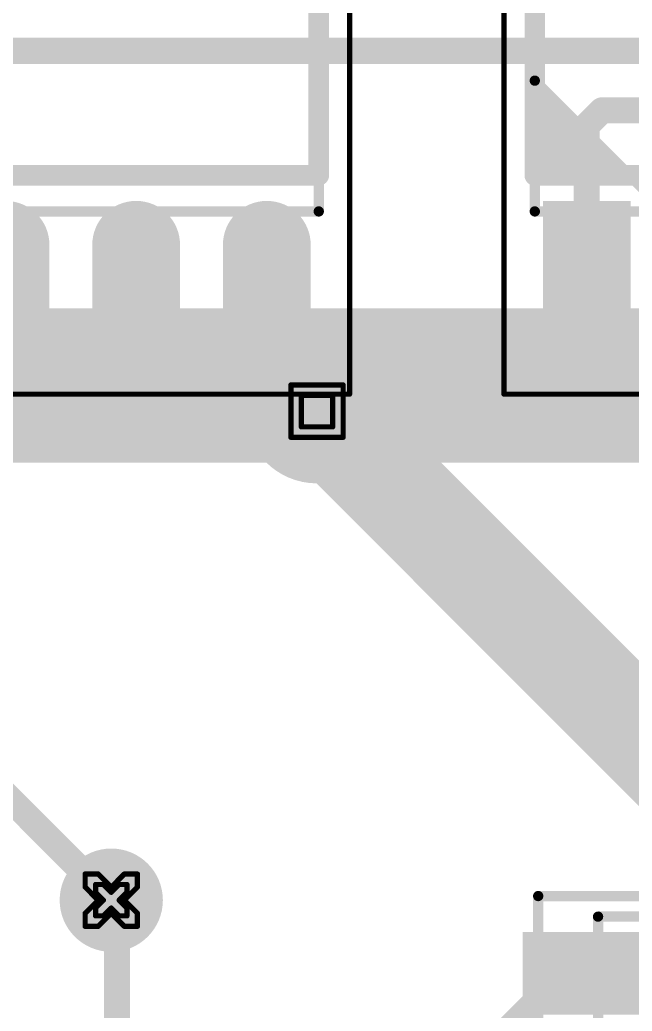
# Model space of a CAD drawing. Header units: millimetres. Extents: x 3219 to 51106, y -14166 to 2063.
# Drawn here: x 5642.09 to 5648.04, y 1790.03 to 1799.66 of the extents above; entities that cross this region are included whole.
import ezdxf

# ---------------------------------------------------------------- set-up
doc = ezdxf.new("R2010")
doc.units = ezdxf.units.MM
doc.layers.get('0').update_dxf_attribs({"lineweight": 53})
for name, color, linetype in [('Bottom Layer', 5, 'Continuous'), ('Bottom Solder', 6, 'Continuous'), ('Drill Drawing', 1, 'Continuous'), ('Mechanical 13', 56, 'Continuous'), ('Mechanical 15', 56, 'Continuous'), ('Top Layer', 1, 'Continuous'), ('Top Overlay', 2, 'Continuous'), ('Top Paste', 8, 'Continuous'), ('Top Solder', 216, 'Continuous')]:
    doc.layers.add(name, color=color, linetype=linetype)

# ---------------------------------------------------------------- blocks, each defined once
blk = doc.blocks.new('14_SOIC_97')
at = {"layer": 'Top Layer'}
blk.add_hatch(color=1, dxfattribs=at).paths.add_polyline_path([(-0.8, 0.3), (0.8, 0.3), (0.8, -0.3), (-0.8, -0.3)])
at = {"layer": 'Top Paste'}
blk.add_hatch(color=8, dxfattribs=at).paths.add_polyline_path([(-0.8, 0.3), (0.8, 0.3), (0.8, -0.3), (-0.8, -0.3)])
at = {"layer": 'Top Solder'}
blk.add_hatch(color=216, dxfattribs=at).paths.add_polyline_path([(-0.9016, 0.4016), (0.9016, 0.4016), (0.9016, -0.4016), (-0.9016, -0.4016)])
at = {"layer": 'Mechanical 13'}
for points in [[(-0.1683, -8.15, 0.1, 0.1, 0), (-0.1683, 0.5501, 0.1, 0.1, 0)], [(-0.1683, 0.5501, 0.1, 0.1, 0), (5.9685, 0.55, 0.1, 0.1, 0)]]:
    blk.add_lwpolyline(points, format="xyseb", dxfattribs=at)
blk.add_lwpolyline([(-0.1933, 0.5501, 0.05, 0.05, 1), (-0.1433, 0.5501, 0.05, 0.05, 1)], format="xyseb", close=True, dxfattribs=at)
blk.add_lwpolyline([(-0.1933, 0.5501, 0.05, 0.05, 1), (-0.1433, 0.5501, 0.05, 0.05, 1)], format="xyseb", close=True, dxfattribs=at)
at = {"layer": 'Mechanical 15'}
for points in [[(-0.75, -8.25, 0.1, 0.1, 0), (-0.75, 0.75, 0.1, 0.1, 0)], [(-0.75, 0.75, 0.1, 0.1, 0), (6.75, 0.75, 0.1, 0.1, 0)]]:
    blk.add_lwpolyline(points, format="xyseb", dxfattribs=at)
blk.add_lwpolyline([(-0.775, 0.75, 0.05, 0.05, 1), (-0.725, 0.75, 0.05, 0.05, 1)], format="xyseb", close=True, dxfattribs=at)
blk.add_lwpolyline([(-0.775, 0.75, 0.05, 0.05, 1), (-0.725, 0.75, 0.05, 0.05, 1)], format="xyseb", close=True, dxfattribs=at)
blk = doc.blocks.new('16_SOIC_102')
at = {"layer": 'Top Layer'}
blk.add_hatch(color=1, dxfattribs=at).paths.add_polyline_path([(-3.4745, 4.77), (-1.9495, 4.77), (-1.9495, 4.12), (-3.4745, 4.12)])
at = {"layer": 'Top Overlay'}
blk.add_hatch(color=2, dxfattribs=at).paths.add_polyline_path([(-1.56, 4.86), (-1.56, 4.14), (-0.84, 4.86)])
at = {"layer": 'Top Paste'}
blk.add_hatch(color=8, dxfattribs=at).paths.add_polyline_path([(-3.4745, 4.77), (-1.9495, 4.77), (-1.9495, 4.12), (-3.4745, 4.12)])
at = {"layer": 'Top Solder'}
blk.add_hatch(color=216, dxfattribs=at).paths.add_polyline_path([(-3.5761, 4.8716), (-1.8479, 4.8716), (-1.8479, 4.0184), (-3.5761, 4.0184)])
at = {"layer": 'Mechanical 13'}
for points in [[(-0.68, 4.95, 0.1, 0.1, 0), (-1.95, 3.68, 0.1, 0.1, 0)], [(-1.95, 4.95, 0.1, 0.1, 0), (-1.95, -4.95, 0.1, 0.1, 0)], [(-1.95, 4.95, 0.1, 0.1, 0), (1.95, 4.95, 0.1, 0.1, 0)]]:
    blk.add_lwpolyline(points, format="xyseb", dxfattribs=at)
for points in [[(-1.975, 4.95, 0.05, 0.05, 1), (-1.925, 4.95, 0.05, 0.05, 1)], [(-1.975, 4.95, 0.05, 0.05, 1), (-1.925, 4.95, 0.05, 0.05, 1)], [(-0.705, 4.95, 0.05, 0.05, 1), (-0.655, 4.95, 0.05, 0.05, 1)]]:
    blk.add_lwpolyline(points, format="xyseb", close=True, dxfattribs=at)
at = {"layer": 'Mechanical 15'}
for points in [[(-3.725, 5.25, 0.05, 0.05, 0), (-3.725, -5.25, 0.05, 0.05, 0)], [(-3.725, 5.25, 0.05, 0.05, 0), (3.725, 5.25, 0.05, 0.05, 0)]]:
    blk.add_lwpolyline(points, format="xyseb", dxfattribs=at)
blk.add_lwpolyline([(-3.7375, 5.25, 0.025, 0.025, 1), (-3.7125, 5.25, 0.025, 0.025, 1)], format="xyseb", close=True, dxfattribs=at)
blk.add_lwpolyline([(-3.7375, 5.25, 0.025, 0.025, 1), (-3.7125, 5.25, 0.025, 0.025, 1)], format="xyseb", close=True, dxfattribs=at)
at = {"layer": 'Top Overlay'}
for points in [[(-1.6, 4.95, 0.2, 0.2, 0), (-1.6, -4.95, 0.2, 0.2, 0)], [(-1.6, 4.95, 0.2, 0.2, 0), (1.6, 4.95, 0.2, 0.2, 0)]]:
    blk.add_lwpolyline(points, format="xyseb", dxfattribs=at)
blk.add_lwpolyline([(-1.65, 4.95, 0.1, 0.1, 1), (-1.55, 4.95, 0.1, 0.1, 1)], format="xyseb", close=True, dxfattribs=at)
blk.add_lwpolyline([(-1.65, 4.95, 0.1, 0.1, 1), (-1.55, 4.95, 0.1, 0.1, 1)], format="xyseb", close=True, dxfattribs=at)
blk = doc.blocks.new('16_SOIC_103')
at = {"layer": 'Top Layer'}
h = blk.add_hatch(color=1, dxfattribs=at)
edge = h.paths.add_edge_path()
edge.add_arc((-3.1495, -1.905), 0.325, 90, 270)
edge.add_line((-3.1495, -2.23), (-2.2745, -2.23))
edge.add_arc((-2.2745, -1.905), 0.325, 270, 450)
edge.add_line((-2.2745, -1.58), (-3.1495, -1.58))
h = blk.add_hatch(color=1, dxfattribs=at)
edge = h.paths.add_edge_path()
edge.add_arc((-3.1495, -3.175), 0.325, 90, 270)
edge.add_line((-3.1495, -3.5), (-2.2745, -3.5))
edge.add_arc((-2.2745, -3.175), 0.325, 270, 450)
edge.add_line((-2.2745, -2.85), (-3.1495, -2.85))
h = blk.add_hatch(color=1, dxfattribs=at)
edge = h.paths.add_edge_path()
edge.add_arc((-3.1495, -4.445), 0.325, 90, 270)
edge.add_line((-3.1495, -4.77), (-2.2745, -4.77))
edge.add_arc((-2.2745, -4.445), 0.325, 270, 450)
edge.add_line((-2.2745, -4.12), (-3.1495, -4.12))
at = {"layer": 'Top Paste'}
h = blk.add_hatch(color=8, dxfattribs=at)
edge = h.paths.add_edge_path()
edge.add_arc((-3.1495, -1.905), 0.325, 90, 270)
edge.add_line((-3.1495, -2.23), (-2.2745, -2.23))
edge.add_arc((-2.2745, -1.905), 0.325, 270, 450)
edge.add_line((-2.2745, -1.58), (-3.1495, -1.58))
h = blk.add_hatch(color=8, dxfattribs=at)
edge = h.paths.add_edge_path()
edge.add_arc((-3.1495, -3.175), 0.325, 90, 270)
edge.add_line((-3.1495, -3.5), (-2.2745, -3.5))
edge.add_arc((-2.2745, -3.175), 0.325, 270, 450)
edge.add_line((-2.2745, -2.85), (-3.1495, -2.85))
h = blk.add_hatch(color=8, dxfattribs=at)
edge = h.paths.add_edge_path()
edge.add_arc((-3.1495, -4.445), 0.325, 90, 270)
edge.add_line((-3.1495, -4.77), (-2.2745, -4.77))
edge.add_arc((-2.2745, -4.445), 0.325, 270, 450)
edge.add_line((-2.2745, -4.12), (-3.1495, -4.12))
at = {"layer": 'Top Solder'}
h = blk.add_hatch(color=216, dxfattribs=at)
edge = h.paths.add_edge_path()
edge.add_arc((-3.1495, -1.905), 0.4266, 90, 270)
edge.add_line((-3.1495, -2.3316), (-2.2745, -2.3316))
edge.add_arc((-2.2745, -1.905), 0.4266, 270, 450)
edge.add_line((-2.2745, -1.4784), (-3.1495, -1.4784))
h = blk.add_hatch(color=216, dxfattribs=at)
edge = h.paths.add_edge_path()
edge.add_arc((-3.1495, -3.175), 0.4266, 90, 270)
edge.add_line((-3.1495, -3.6016), (-2.2745, -3.6016))
edge.add_arc((-2.2745, -3.175), 0.4266, 270, 450)
edge.add_line((-2.2745, -2.7484), (-3.1495, -2.7484))
h = blk.add_hatch(color=216, dxfattribs=at)
edge = h.paths.add_edge_path()
edge.add_arc((-3.1495, -4.445), 0.4266, 90, 270)
edge.add_line((-3.1495, -4.8716), (-2.2745, -4.8716))
edge.add_arc((-2.2745, -4.445), 0.4266, 270, 450)
edge.add_line((-2.2745, -4.0184), (-3.1495, -4.0184))
at = {"layer": 'Mechanical 13'}
for points in [[(-1.95, 4.95, 0.1, 0.1, 0), (-1.95, -4.95, 0.1, 0.1, 0)], [(-1.95, -4.95, 0.1, 0.1, 0), (1.95, -4.95, 0.1, 0.1, 0)]]:
    blk.add_lwpolyline(points, format="xyseb", dxfattribs=at)
blk.add_lwpolyline([(-1.975, -4.95, 0.05, 0.05, 1), (-1.925, -4.95, 0.05, 0.05, 1)], format="xyseb", close=True, dxfattribs=at)
blk.add_lwpolyline([(-1.975, -4.95, 0.05, 0.05, 1), (-1.925, -4.95, 0.05, 0.05, 1)], format="xyseb", close=True, dxfattribs=at)
at = {"layer": 'Mechanical 15'}
for points in [[(-3.725, 5.25, 0.05, 0.05, 0), (-3.725, -5.25, 0.05, 0.05, 0)], [(-3.725, -5.25, 0.05, 0.05, 0), (3.725, -5.25, 0.05, 0.05, 0)]]:
    blk.add_lwpolyline(points, format="xyseb", dxfattribs=at)
blk.add_lwpolyline([(-3.7375, -5.25, 0.025, 0.025, 1), (-3.7125, -5.25, 0.025, 0.025, 1)], format="xyseb", close=True, dxfattribs=at)
blk.add_lwpolyline([(-3.7375, -5.25, 0.025, 0.025, 1), (-3.7125, -5.25, 0.025, 0.025, 1)], format="xyseb", close=True, dxfattribs=at)
at = {"layer": 'Top Overlay'}
for points in [[(-1.6, 4.95, 0.2, 0.2, 0), (-1.6, -4.95, 0.2, 0.2, 0)], [(-1.6, -4.95, 0.2, 0.2, 0), (1.6, -4.95, 0.2, 0.2, 0)]]:
    blk.add_lwpolyline(points, format="xyseb", dxfattribs=at)
blk.add_lwpolyline([(-1.65, -4.95, 0.1, 0.1, 1), (-1.55, -4.95, 0.1, 0.1, 1)], format="xyseb", close=True, dxfattribs=at)
blk.add_lwpolyline([(-1.65, -4.95, 0.1, 0.1, 1), (-1.55, -4.95, 0.1, 0.1, 1)], format="xyseb", close=True, dxfattribs=at)

msp = doc.modelspace()

# ---------------------------------------------------------------- hatches: boundary and pattern name
at = {"layer": 'Bottom Layer'}
h = msp.add_hatch(color=5, dxfattribs=at)
edge = h.paths.add_edge_path()
edge.add_arc((5644.9785, 1795.8581), 0.6, 0, 360)
h = msp.add_hatch(color=5, dxfattribs=at)
edge = h.paths.add_edge_path()
edge.add_arc((5642.9785, 1791.1081), 0.4, 0, 360)
at = {"layer": 'Bottom Solder'}
h = msp.add_hatch(color=6, dxfattribs=at)
edge = h.paths.add_edge_path()
edge.add_arc((5644.9785, 1795.8581), 0.7016, 0, 360)
h = msp.add_hatch(color=6, dxfattribs=at)
edge = h.paths.add_edge_path()
edge.add_arc((5642.9785, 1791.1081), 0.5016, 0, 360)
at = {"layer": 'Top Layer'}
h = msp.add_hatch(color=1, dxfattribs=at)
edge = h.paths.add_edge_path()
edge.add_arc((5644.9785, 1795.8581), 0.6, 0, 360)
h = msp.add_hatch(color=1, dxfattribs=at)
edge = h.paths.add_edge_path()
edge.add_arc((5642.9785, 1791.1081), 0.4, 0, 360)
at = {"layer": 'Top Solder'}
h = msp.add_hatch(color=216, dxfattribs=at)
edge = h.paths.add_edge_path()
edge.add_arc((5644.9785, 1795.8581), 0.7016, 0, 360)
h = msp.add_hatch(color=216, dxfattribs=at)
edge = h.paths.add_edge_path()
edge.add_arc((5642.9785, 1791.1081), 0.5016, 0, 360)

# ---------------------------------------------------------------- linework, layer by layer
at = {"layer": 'Bottom Layer'}
for points in [[(5632.9785, 1796.1081, 1.5, 1.5, 0), (5656.7285, 1796.1081, 1.5, 1.5, 0)], [(5641.4035, 1792.6831, 0.254, 0.254, 0), (5642.9785, 1791.1081, 0.254, 0.254, 0)]]:
    msp.add_lwpolyline(points, format="xyseb", dxfattribs=at)
msp.add_lwpolyline([(5642.915, 1791.1081, 0.127, 0.127, 1), (5643.042, 1791.1081, 0.127, 0.127, 1)], format="xyseb", close=True, dxfattribs=at)
at = {"layer": 'Drill Drawing'}
for points in [[(5644.7245, 1796.1121, 0.0508, 0.0508, 0), (5645.2325, 1796.1121, 0.0508, 0.0508, 0)], [(5644.7245, 1795.6041, 0.0508, 0.0508, 0), (5644.7245, 1796.1121, 0.0508, 0.0508, 0)], [(5645.2325, 1795.6041, 0.0508, 0.0508, 0), (5645.2325, 1796.1121, 0.0508, 0.0508, 0)], [(5644.8261, 1796.0105, 0.0508, 0.0508, 0), (5645.1309, 1796.0105, 0.0508, 0.0508, 0)], [(5644.8261, 1795.7057, 0.0508, 0.0508, 0), (5644.8261, 1796.0105, 0.0508, 0.0508, 0)], [(5645.1309, 1795.7057, 0.0508, 0.0508, 0), (5645.1309, 1796.0105, 0.0508, 0.0508, 0)], [(5644.8261, 1795.7057, 0.0508, 0.0508, 0), (5645.1309, 1795.7057, 0.0508, 0.0508, 0)], [(5644.7245, 1795.6041, 0.0508, 0.0508, 0), (5645.2325, 1795.6041, 0.0508, 0.0508, 0)], [(5642.7245, 1791.2351, 0.0508, 0.0508, 0), (5642.7245, 1791.3621, 0.0508, 0.0508, 0)], [(5642.7245, 1791.3621, 0.0508, 0.0508, 0), (5642.8515, 1791.3621, 0.0508, 0.0508, 0)], [(5642.8515, 1791.3621, 0.0508, 0.0508, 0), (5642.9785, 1791.2351, 0.0508, 0.0508, 0)], [(5642.9785, 1791.2351, 0.0508, 0.0508, 0), (5643.1055, 1791.3621, 0.0508, 0.0508, 0)], [(5643.1055, 1791.3621, 0.0508, 0.0508, 0), (5643.2325, 1791.3621, 0.0508, 0.0508, 0)], [(5643.2325, 1791.2351, 0.0508, 0.0508, 0), (5643.2325, 1791.3621, 0.0508, 0.0508, 0)], [(5642.7245, 1791.2351, 0.0508, 0.0508, 0), (5642.8515, 1791.1081, 0.0508, 0.0508, 0)], [(5642.8261, 1791.1843, 0.0508, 0.0508, 0), (5642.8261, 1791.2605, 0.0508, 0.0508, 0)], [(5642.8261, 1791.2605, 0.0508, 0.0508, 0), (5642.9023, 1791.2605, 0.0508, 0.0508, 0)], [(5642.9023, 1791.2605, 0.0508, 0.0508, 0), (5642.9785, 1791.1843, 0.0508, 0.0508, 0)], [(5642.9785, 1791.1843, 0.0508, 0.0508, 0), (5643.0547, 1791.2605, 0.0508, 0.0508, 0)], [(5643.0547, 1791.2605, 0.0508, 0.0508, 0), (5643.1309, 1791.2605, 0.0508, 0.0508, 0)], [(5643.1055, 1791.1081, 0.0508, 0.0508, 0), (5643.2325, 1791.2351, 0.0508, 0.0508, 0)], [(5643.1309, 1791.1843, 0.0508, 0.0508, 0), (5643.1309, 1791.2605, 0.0508, 0.0508, 0)], [(5642.7245, 1790.9811, 0.0508, 0.0508, 0), (5642.8515, 1791.1081, 0.0508, 0.0508, 0)], [(5642.8261, 1791.1843, 0.0508, 0.0508, 0), (5642.9023, 1791.1081, 0.0508, 0.0508, 0)], [(5642.8261, 1791.0319, 0.0508, 0.0508, 0), (5642.9023, 1791.1081, 0.0508, 0.0508, 0)], [(5643.0547, 1791.1081, 0.0508, 0.0508, 0), (5643.1309, 1791.1843, 0.0508, 0.0508, 0)], [(5643.0547, 1791.1081, 0.0508, 0.0508, 0), (5643.1309, 1791.0319, 0.0508, 0.0508, 0)], [(5643.1055, 1791.1081, 0.0508, 0.0508, 0), (5643.2325, 1790.9811, 0.0508, 0.0508, 0)], [(5642.8261, 1790.9557, 0.0508, 0.0508, 0), (5642.8261, 1791.0319, 0.0508, 0.0508, 0)], [(5642.9023, 1790.9557, 0.0508, 0.0508, 0), (5642.9785, 1791.0319, 0.0508, 0.0508, 0)], [(5642.9785, 1791.0319, 0.0508, 0.0508, 0), (5643.0547, 1790.9557, 0.0508, 0.0508, 0)], [(5643.1309, 1790.9557, 0.0508, 0.0508, 0), (5643.1309, 1791.0319, 0.0508, 0.0508, 0)], [(5642.7245, 1790.8541, 0.0508, 0.0508, 0), (5642.7245, 1790.9811, 0.0508, 0.0508, 0)], [(5642.8261, 1790.9557, 0.0508, 0.0508, 0), (5642.9023, 1790.9557, 0.0508, 0.0508, 0)], [(5642.8515, 1790.8541, 0.0508, 0.0508, 0), (5642.9785, 1790.9811, 0.0508, 0.0508, 0)], [(5642.9785, 1790.9811, 0.0508, 0.0508, 0), (5643.1055, 1790.8541, 0.0508, 0.0508, 0)], [(5643.0547, 1790.9557, 0.0508, 0.0508, 0), (5643.1309, 1790.9557, 0.0508, 0.0508, 0)], [(5643.2325, 1790.8541, 0.0508, 0.0508, 0), (5643.2325, 1790.9811, 0.0508, 0.0508, 0)], [(5642.7245, 1790.8541, 0.0508, 0.0508, 0), (5642.8515, 1790.8541, 0.0508, 0.0508, 0)], [(5643.1055, 1790.8541, 0.0508, 0.0508, 0), (5643.2325, 1790.8541, 0.0508, 0.0508, 0)]]:
    msp.add_lwpolyline(points, format="xyseb", dxfattribs=at)
for points in [[(5644.7118, 1796.1121, 0.0254, 0.0254, 1), (5644.7372, 1796.1121, 0.0254, 0.0254, 1)], [(5644.7118, 1796.1121, 0.0254, 0.0254, 1), (5644.7372, 1796.1121, 0.0254, 0.0254, 1)], [(5645.2198, 1796.1121, 0.0254, 0.0254, 1), (5645.2452, 1796.1121, 0.0254, 0.0254, 1)], [(5645.2198, 1796.1121, 0.0254, 0.0254, 1), (5645.2452, 1796.1121, 0.0254, 0.0254, 1)], [(5644.8134, 1796.0105, 0.0254, 0.0254, 1), (5644.8388, 1796.0105, 0.0254, 0.0254, 1)], [(5644.8134, 1796.0105, 0.0254, 0.0254, 1), (5644.8388, 1796.0105, 0.0254, 0.0254, 1)], [(5645.1182, 1796.0105, 0.0254, 0.0254, 1), (5645.1436, 1796.0105, 0.0254, 0.0254, 1)], [(5645.1182, 1796.0105, 0.0254, 0.0254, 1), (5645.1436, 1796.0105, 0.0254, 0.0254, 1)], [(5644.8134, 1795.7057, 0.0254, 0.0254, 1), (5644.8388, 1795.7057, 0.0254, 0.0254, 1)], [(5644.8134, 1795.7057, 0.0254, 0.0254, 1), (5644.8388, 1795.7057, 0.0254, 0.0254, 1)], [(5645.1182, 1795.7057, 0.0254, 0.0254, 1), (5645.1436, 1795.7057, 0.0254, 0.0254, 1)], [(5645.1182, 1795.7057, 0.0254, 0.0254, 1), (5645.1436, 1795.7057, 0.0254, 0.0254, 1)], [(5644.7118, 1795.6041, 0.0254, 0.0254, 1), (5644.7372, 1795.6041, 0.0254, 0.0254, 1)], [(5644.7118, 1795.6041, 0.0254, 0.0254, 1), (5644.7372, 1795.6041, 0.0254, 0.0254, 1)], [(5645.2198, 1795.6041, 0.0254, 0.0254, 1), (5645.2452, 1795.6041, 0.0254, 0.0254, 1)], [(5645.2198, 1795.6041, 0.0254, 0.0254, 1), (5645.2452, 1795.6041, 0.0254, 0.0254, 1)], [(5642.7118, 1791.3621, 0.0254, 0.0254, 1), (5642.7372, 1791.3621, 0.0254, 0.0254, 1)], [(5642.7118, 1791.3621, 0.0254, 0.0254, 1), (5642.7372, 1791.3621, 0.0254, 0.0254, 1)], [(5642.8388, 1791.3621, 0.0254, 0.0254, 1), (5642.8642, 1791.3621, 0.0254, 0.0254, 1)], [(5642.8388, 1791.3621, 0.0254, 0.0254, 1), (5642.8642, 1791.3621, 0.0254, 0.0254, 1)], [(5643.0928, 1791.3621, 0.0254, 0.0254, 1), (5643.1182, 1791.3621, 0.0254, 0.0254, 1)], [(5643.0928, 1791.3621, 0.0254, 0.0254, 1), (5643.1182, 1791.3621, 0.0254, 0.0254, 1)], [(5643.2198, 1791.3621, 0.0254, 0.0254, 1), (5643.2452, 1791.3621, 0.0254, 0.0254, 1)], [(5643.2198, 1791.3621, 0.0254, 0.0254, 1), (5643.2452, 1791.3621, 0.0254, 0.0254, 1)], [(5642.7118, 1791.2351, 0.0254, 0.0254, 1), (5642.7372, 1791.2351, 0.0254, 0.0254, 1)], [(5642.7118, 1791.2351, 0.0254, 0.0254, 1), (5642.7372, 1791.2351, 0.0254, 0.0254, 1)], [(5642.8134, 1791.2605, 0.0254, 0.0254, 1), (5642.8388, 1791.2605, 0.0254, 0.0254, 1)], [(5642.8134, 1791.2605, 0.0254, 0.0254, 1), (5642.8388, 1791.2605, 0.0254, 0.0254, 1)], [(5642.8896, 1791.2605, 0.0254, 0.0254, 1), (5642.915, 1791.2605, 0.0254, 0.0254, 1)], [(5642.8896, 1791.2605, 0.0254, 0.0254, 1), (5642.915, 1791.2605, 0.0254, 0.0254, 1)], [(5642.9658, 1791.2351, 0.0254, 0.0254, 1), (5642.9912, 1791.2351, 0.0254, 0.0254, 1)], [(5642.9658, 1791.2351, 0.0254, 0.0254, 1), (5642.9912, 1791.2351, 0.0254, 0.0254, 1)], [(5643.042, 1791.2605, 0.0254, 0.0254, 1), (5643.0674, 1791.2605, 0.0254, 0.0254, 1)], [(5643.042, 1791.2605, 0.0254, 0.0254, 1), (5643.0674, 1791.2605, 0.0254, 0.0254, 1)], [(5643.1182, 1791.2605, 0.0254, 0.0254, 1), (5643.1436, 1791.2605, 0.0254, 0.0254, 1)], [(5643.1182, 1791.2605, 0.0254, 0.0254, 1), (5643.1436, 1791.2605, 0.0254, 0.0254, 1)], [(5643.2198, 1791.2351, 0.0254, 0.0254, 1), (5643.2452, 1791.2351, 0.0254, 0.0254, 1)], [(5643.2198, 1791.2351, 0.0254, 0.0254, 1), (5643.2452, 1791.2351, 0.0254, 0.0254, 1)], [(5642.8134, 1791.1843, 0.0254, 0.0254, 1), (5642.8388, 1791.1843, 0.0254, 0.0254, 1)], [(5642.8134, 1791.1843, 0.0254, 0.0254, 1), (5642.8388, 1791.1843, 0.0254, 0.0254, 1)], [(5642.8388, 1791.1081, 0.0254, 0.0254, 1), (5642.8642, 1791.1081, 0.0254, 0.0254, 1)], [(5642.8388, 1791.1081, 0.0254, 0.0254, 1), (5642.8642, 1791.1081, 0.0254, 0.0254, 1)], [(5642.8896, 1791.1081, 0.0254, 0.0254, 1), (5642.915, 1791.1081, 0.0254, 0.0254, 1)], [(5642.8896, 1791.1081, 0.0254, 0.0254, 1), (5642.915, 1791.1081, 0.0254, 0.0254, 1)], [(5642.9658, 1791.1843, 0.0254, 0.0254, 1), (5642.9912, 1791.1843, 0.0254, 0.0254, 1)], [(5642.9658, 1791.1843, 0.0254, 0.0254, 1), (5642.9912, 1791.1843, 0.0254, 0.0254, 1)], [(5643.042, 1791.1081, 0.0254, 0.0254, 1), (5643.0674, 1791.1081, 0.0254, 0.0254, 1)], [(5643.042, 1791.1081, 0.0254, 0.0254, 1), (5643.0674, 1791.1081, 0.0254, 0.0254, 1)], [(5643.0928, 1791.1081, 0.0254, 0.0254, 1), (5643.1182, 1791.1081, 0.0254, 0.0254, 1)], [(5643.0928, 1791.1081, 0.0254, 0.0254, 1), (5643.1182, 1791.1081, 0.0254, 0.0254, 1)], [(5643.1182, 1791.1843, 0.0254, 0.0254, 1), (5643.1436, 1791.1843, 0.0254, 0.0254, 1)], [(5643.1182, 1791.1843, 0.0254, 0.0254, 1), (5643.1436, 1791.1843, 0.0254, 0.0254, 1)], [(5642.8134, 1791.0319, 0.0254, 0.0254, 1), (5642.8388, 1791.0319, 0.0254, 0.0254, 1)], [(5642.8134, 1791.0319, 0.0254, 0.0254, 1), (5642.8388, 1791.0319, 0.0254, 0.0254, 1)], [(5642.9658, 1791.0319, 0.0254, 0.0254, 1), (5642.9912, 1791.0319, 0.0254, 0.0254, 1)], [(5642.9658, 1791.0319, 0.0254, 0.0254, 1), (5642.9912, 1791.0319, 0.0254, 0.0254, 1)], [(5643.1182, 1791.0319, 0.0254, 0.0254, 1), (5643.1436, 1791.0319, 0.0254, 0.0254, 1)], [(5643.1182, 1791.0319, 0.0254, 0.0254, 1), (5643.1436, 1791.0319, 0.0254, 0.0254, 1)], [(5642.7118, 1790.9811, 0.0254, 0.0254, 1), (5642.7372, 1790.9811, 0.0254, 0.0254, 1)], [(5642.7118, 1790.9811, 0.0254, 0.0254, 1), (5642.7372, 1790.9811, 0.0254, 0.0254, 1)], [(5642.8134, 1790.9557, 0.0254, 0.0254, 1), (5642.8388, 1790.9557, 0.0254, 0.0254, 1)], [(5642.8134, 1790.9557, 0.0254, 0.0254, 1), (5642.8388, 1790.9557, 0.0254, 0.0254, 1)], [(5642.8896, 1790.9557, 0.0254, 0.0254, 1), (5642.915, 1790.9557, 0.0254, 0.0254, 1)], [(5642.8896, 1790.9557, 0.0254, 0.0254, 1), (5642.915, 1790.9557, 0.0254, 0.0254, 1)], [(5642.9658, 1790.9811, 0.0254, 0.0254, 1), (5642.9912, 1790.9811, 0.0254, 0.0254, 1)], [(5642.9658, 1790.9811, 0.0254, 0.0254, 1), (5642.9912, 1790.9811, 0.0254, 0.0254, 1)], [(5643.042, 1790.9557, 0.0254, 0.0254, 1), (5643.0674, 1790.9557, 0.0254, 0.0254, 1)], [(5643.042, 1790.9557, 0.0254, 0.0254, 1), (5643.0674, 1790.9557, 0.0254, 0.0254, 1)], [(5643.1182, 1790.9557, 0.0254, 0.0254, 1), (5643.1436, 1790.9557, 0.0254, 0.0254, 1)], [(5643.1182, 1790.9557, 0.0254, 0.0254, 1), (5643.1436, 1790.9557, 0.0254, 0.0254, 1)], [(5643.2198, 1790.9811, 0.0254, 0.0254, 1), (5643.2452, 1790.9811, 0.0254, 0.0254, 1)], [(5643.2198, 1790.9811, 0.0254, 0.0254, 1), (5643.2452, 1790.9811, 0.0254, 0.0254, 1)], [(5642.7118, 1790.8541, 0.0254, 0.0254, 1), (5642.7372, 1790.8541, 0.0254, 0.0254, 1)], [(5642.7118, 1790.8541, 0.0254, 0.0254, 1), (5642.7372, 1790.8541, 0.0254, 0.0254, 1)], [(5642.8388, 1790.8541, 0.0254, 0.0254, 1), (5642.8642, 1790.8541, 0.0254, 0.0254, 1)], [(5642.8388, 1790.8541, 0.0254, 0.0254, 1), (5642.8642, 1790.8541, 0.0254, 0.0254, 1)], [(5643.0928, 1790.8541, 0.0254, 0.0254, 1), (5643.1182, 1790.8541, 0.0254, 0.0254, 1)], [(5643.0928, 1790.8541, 0.0254, 0.0254, 1), (5643.1182, 1790.8541, 0.0254, 0.0254, 1)], [(5643.2198, 1790.8541, 0.0254, 0.0254, 1), (5643.2452, 1790.8541, 0.0254, 0.0254, 1)], [(5643.2198, 1790.8541, 0.0254, 0.0254, 1), (5643.2452, 1790.8541, 0.0254, 0.0254, 1)]]:
    msp.add_lwpolyline(points, format="xyseb", close=True, dxfattribs=at)
at = {"layer": 'Top Layer'}
for points in [[(5628.675, 1799.3581, 0.254, 0.254, 0), (5658.5232, 1799.3581, 0.254, 0.254, 0)], [(5647.6005, 1798.6313, 0.254, 0.254, 0), (5647.7493, 1798.7801, 0.254, 0.254, 0)], [(5647.7493, 1798.7801, 0.254, 0.254, 0), (5658.3827, 1798.7801, 0.254, 0.254, 0)], [(5647.6005, 1797.0361, 0.254, 0.254, 0), (5647.6005, 1798.6313, 0.254, 0.254, 0)], [(5644.7285, 1796.1081, 1, 1, 0), (5644.9785, 1795.8581, 1, 1, 0)], [(5644.9785, 1795.8581, 1, 1, 0), (5648.5785, 1792.2581, 1, 1, 0)], [(5642.9785, 1791.1081, 0.254, 0.254, 0), (5643.0335, 1791.0531, 0.254, 0.254, 0)], [(5643.0335, 1789.1381, 0.254, 0.254, 0), (5643.0335, 1791.0531, 0.254, 0.254, 0)], [(5646.3785, 1789.3981, 0.254, 0.254, 0), (5647.3785, 1790.3981, 0.254, 0.254, 0)], [(5647.3785, 1790.3981, 0.254, 0.254, 0), (5647.8785, 1790.3981, 0.254, 0.254, 0)], [(5647.8785, 1790.3981, 0.254, 0.254, 0), (5651.5397, 1790.3981, 0.254, 0.254, 0)]]:
    msp.add_lwpolyline(points, format="xyseb", dxfattribs=at)
for points in [[(5647.6858, 1798.7801, 0.127, 0.127, 1), (5647.8128, 1798.7801, 0.127, 0.127, 1)], [(5647.6858, 1798.7801, 0.127, 0.127, 1), (5647.8128, 1798.7801, 0.127, 0.127, 1)], [(5647.537, 1798.6313, 0.127, 0.127, 1), (5647.664, 1798.6313, 0.127, 0.127, 1)], [(5647.537, 1798.6313, 0.127, 0.127, 1), (5647.664, 1798.6313, 0.127, 0.127, 1)], [(5647.537, 1797.0361, 0.127, 0.127, 1), (5647.664, 1797.0361, 0.127, 0.127, 1)], [(5644.4785, 1796.1081, 0.5, 0.5, 1), (5644.9785, 1796.1081, 0.5, 0.5, 1)], [(5644.7285, 1795.8581, 0.5, 0.5, 1), (5645.2285, 1795.8581, 0.5, 0.5, 1)], [(5644.7285, 1795.8581, 0.5, 0.5, 1), (5645.2285, 1795.8581, 0.5, 0.5, 1)], [(5642.915, 1791.1081, 0.127, 0.127, 1), (5643.042, 1791.1081, 0.127, 0.127, 1)], [(5642.97, 1791.0531, 0.127, 0.127, 1), (5643.097, 1791.0531, 0.127, 0.127, 1)], [(5642.97, 1791.0531, 0.127, 0.127, 1), (5643.097, 1791.0531, 0.127, 0.127, 1)], [(5647.315, 1790.3981, 0.127, 0.127, 1), (5647.442, 1790.3981, 0.127, 0.127, 1)], [(5647.315, 1790.3981, 0.127, 0.127, 1), (5647.442, 1790.3981, 0.127, 0.127, 1)], [(5647.815, 1790.3981, 0.127, 0.127, 1), (5647.942, 1790.3981, 0.127, 0.127, 1)], [(5647.815, 1790.3981, 0.127, 0.127, 1), (5647.942, 1790.3981, 0.127, 0.127, 1)]]:
    msp.add_lwpolyline(points, format="xyseb", close=True, dxfattribs=at)

# ---------------------------------------------------------------- block references
at = {"rotation": 90}
for name, p in [('16_SOIC_103', (5640.0455, 1799.7481)), ('16_SOIC_102', (5652.0455, 1799.7481))]:
    msp.add_blockref(name, p, dxfattribs=at)
msp.add_blockref('14_SOIC_97', (5647.8785, 1790.3981))

doc.saveas('drawing.dxf')
